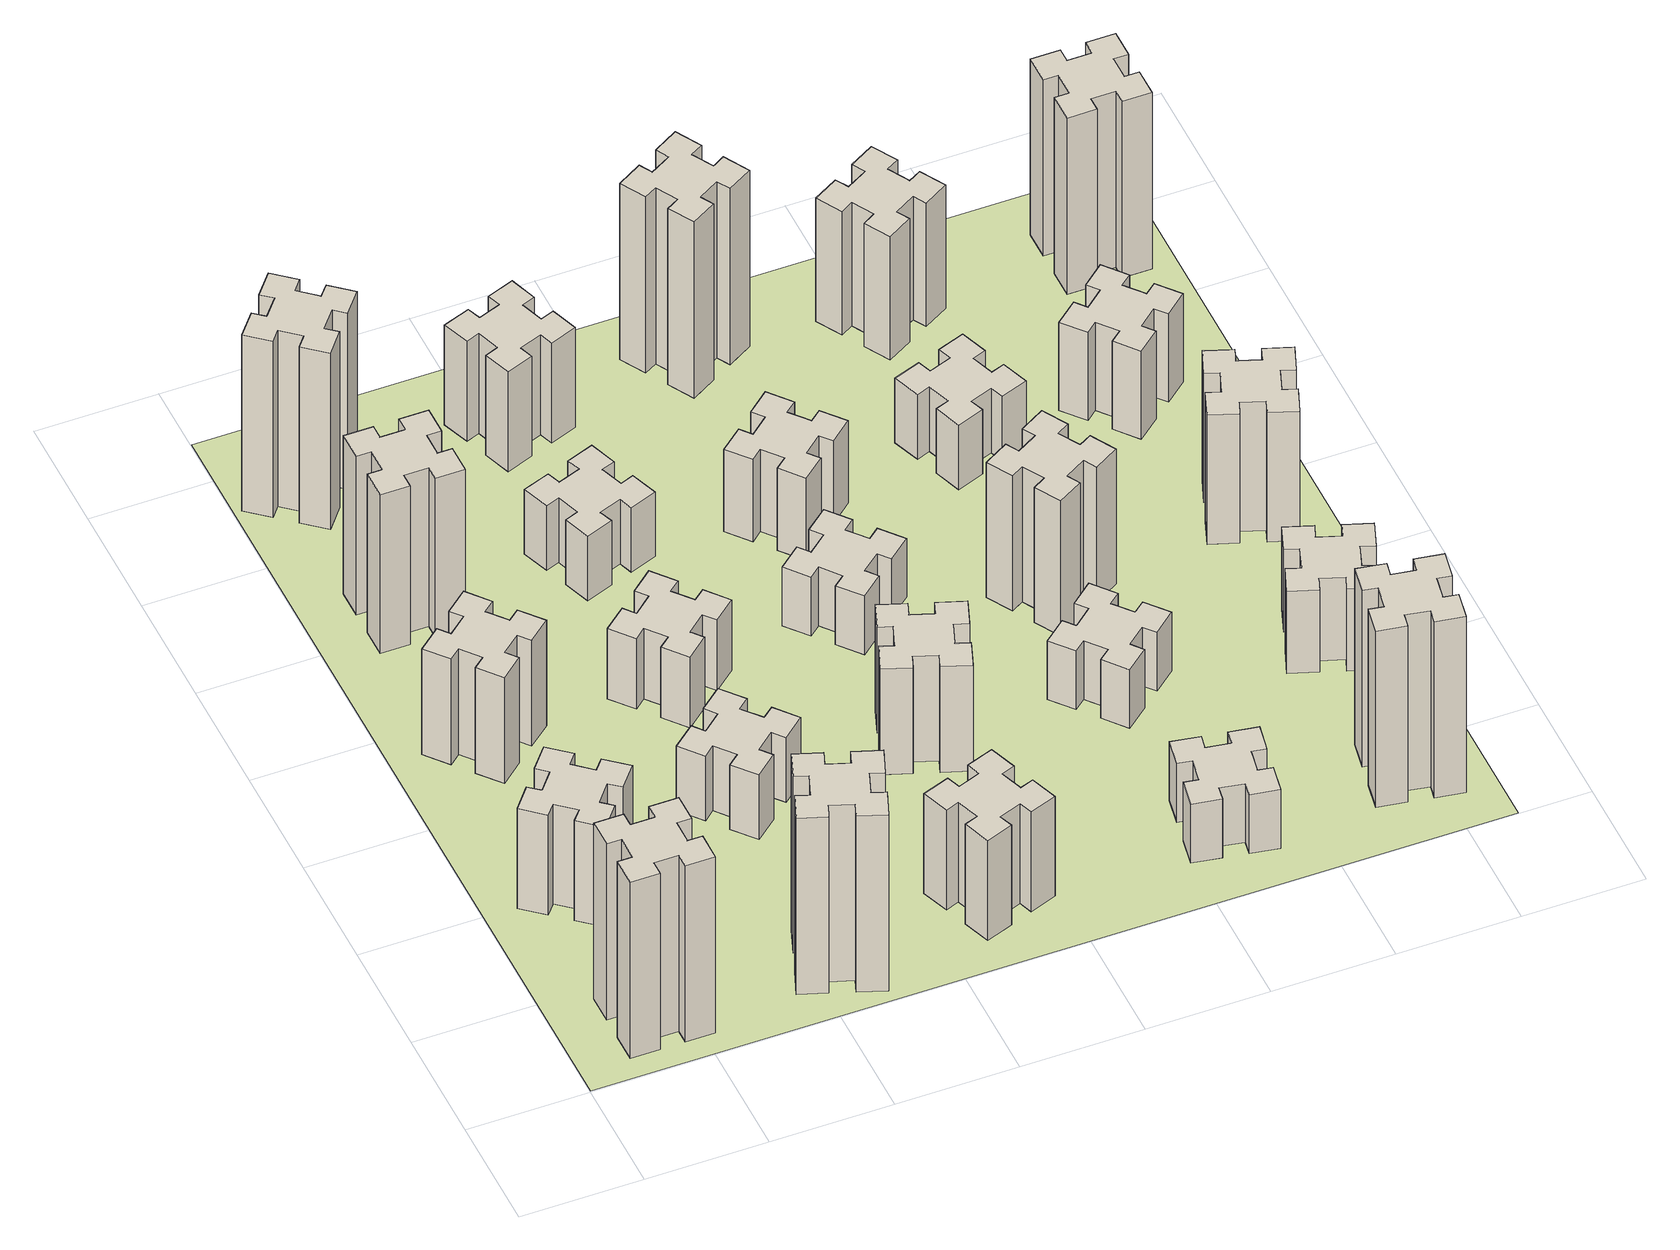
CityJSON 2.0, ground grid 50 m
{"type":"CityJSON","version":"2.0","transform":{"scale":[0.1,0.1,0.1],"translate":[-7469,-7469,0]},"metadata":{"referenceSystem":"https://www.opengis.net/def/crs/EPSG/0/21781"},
"CityObjects":{
"building1":{"type":"Building","attributes":{"class":"1000","function":"1000","usage":"1000","yearOfConstruction":2016,"roofType":"1000","measuredHeight":90,"storeysAboveGround":30,"storeysBelowGround":0},"geometry":[{"type":"Solid","lod":"1","boundaries":[[[[0,1,2,3,4,5,6,7,8,9,10,11,12,13,14,15,16,17,18,19]],[[17,16,20,21]],[[16,15,22,20]],[[15,14,23,22]],[[14,13,24,23]],[[13,12,25,24]],[[12,11,26,25]],[[11,10,27,26]],[[10,9,28,27]],[[9,8,29,28]],[[8,7,30,29]],[[7,6,31,30]],[[6,5,32,31]],[[5,4,33,32]],[[4,3,34,33]],[[3,2,35,34]],[[2,1,36,35]],[[1,0,37,36]],[[0,19,38,37]],[[19,18,39,38]],[[18,17,21,39]],[[24,25,26,27,28,29,30,31,32,33,34,35,36,37,38,39,21,20,22,23]]]]}]},
"building2":{"type":"Building","attributes":{"class":"1000","function":"1000","usage":"1000","yearOfConstruction":2016,"roofType":"1000","measuredHeight":51,"storeysAboveGround":30,"storeysBelowGround":0},"geometry":[{"type":"Solid","lod":"1","boundaries":[[[[40,41,42,43,44,45,46,47,48,49,50,51,52,53,54,55,56,57,58,59]],[[57,56,60,61]],[[56,55,62,60]],[[55,54,63,62]],[[54,53,64,63]],[[53,52,65,64]],[[52,51,66,65]],[[51,50,67,66]],[[50,49,68,67]],[[49,48,69,68]],[[48,47,70,69]],[[47,46,71,70]],[[46,45,72,71]],[[45,44,73,72]],[[44,43,74,73]],[[43,42,75,74]],[[42,41,76,75]],[[41,40,77,76]],[[40,59,78,77]],[[59,58,79,78]],[[58,57,61,79]],[[64,65,66,67,68,69,70,71,72,73,74,75,76,77,78,79,61,60,62,63]]]]}]},
"building3":{"type":"Building","attributes":{"class":"1000","function":"1000","usage":"1000","yearOfConstruction":2016,"roofType":"1000","measuredHeight":54,"storeysAboveGround":30,"storeysBelowGround":0},"geometry":[{"type":"Solid","lod":"1","boundaries":[[[[80,81,82,83,84,85,86,87,88,89,90,91,92,93,94,95,96,97,98,99]],[[97,96,100,101]],[[96,95,102,100]],[[95,94,103,102]],[[94,93,104,103]],[[93,92,105,104]],[[92,91,106,105]],[[91,90,107,106]],[[90,89,108,107]],[[89,88,109,108]],[[88,87,110,109]],[[87,86,111,110]],[[86,85,112,111]],[[85,84,113,112]],[[84,83,114,113]],[[83,82,115,114]],[[82,81,116,115]],[[81,80,117,116]],[[80,99,118,117]],[[99,98,119,118]],[[98,97,101,119]],[[104,105,106,107,108,109,110,111,112,113,114,115,116,117,118,119,101,100,102,103]]]]}]},
"building4":{"type":"Building","attributes":{"class":"1000","function":"1000","usage":"1000","yearOfConstruction":2016,"roofType":"1000","measuredHeight":81,"storeysAboveGround":30,"storeysBelowGround":0},"geometry":[{"type":"Solid","lod":"1","boundaries":[[[[120,121,122,123,124,125,126,127,128,129,130,131,132,133,134,135,136,137,138,139]],[[137,136,140,141]],[[136,135,142,140]],[[135,134,143,142]],[[134,133,144,143]],[[133,132,145,144]],[[132,131,146,145]],[[131,130,147,146]],[[130,129,148,147]],[[129,128,149,148]],[[128,127,150,149]],[[127,126,151,150]],[[126,125,152,151]],[[125,124,153,152]],[[124,123,154,153]],[[123,122,155,154]],[[122,121,156,155]],[[121,120,157,156]],[[120,139,158,157]],[[139,138,159,158]],[[138,137,141,159]],[[144,145,146,147,148,149,150,151,152,153,154,155,156,157,158,159,141,140,142,143]]]]}]},
"building5":{"type":"Building","attributes":{"class":"1000","function":"1000","usage":"1000","yearOfConstruction":2016,"roofType":"1000","measuredHeight":90,"storeysAboveGround":30,"storeysBelowGround":0},"geometry":[{"type":"Solid","lod":"1","boundaries":[[[[160,161,162,163,164,165,166,167,168,169,170,171,172,173,174,175,176,177,178,179]],[[177,176,180,181]],[[176,175,182,180]],[[175,174,183,182]],[[174,173,184,183]],[[173,172,185,184]],[[172,171,186,185]],[[171,170,187,186]],[[170,169,188,187]],[[169,168,189,188]],[[168,167,190,189]],[[167,166,191,190]],[[166,165,192,191]],[[165,164,193,192]],[[164,163,194,193]],[[163,162,195,194]],[[162,161,196,195]],[[161,160,197,196]],[[160,179,198,197]],[[179,178,199,198]],[[178,177,181,199]],[[184,185,186,187,188,189,190,191,192,193,194,195,196,197,198,199,181,180,182,183]]]]}]},
"building6":{"type":"Building","attributes":{"class":"1000","function":"1000","usage":"1000","yearOfConstruction":2016,"roofType":"1000","measuredHeight":90,"storeysAboveGround":30,"storeysBelowGround":0},"geometry":[{"type":"Solid","lod":"1","boundaries":[[[[200,201,202,203,204,205,206,207,208,209,210,211,212,213,214,215,216,217,218,219]],[[217,216,220,221]],[[216,215,222,220]],[[215,214,223,222]],[[214,213,224,223]],[[213,212,225,224]],[[212,211,226,225]],[[211,210,227,226]],[[210,209,228,227]],[[209,208,229,228]],[[208,207,230,229]],[[207,206,231,230]],[[206,205,232,231]],[[205,204,233,232]],[[204,203,234,233]],[[203,202,235,234]],[[202,201,236,235]],[[201,200,237,236]],[[200,219,238,237]],[[219,218,239,238]],[[218,217,221,239]],[[224,225,226,227,228,229,230,231,232,233,234,235,236,237,238,239,221,220,222,223]]]]}]},
"building7":{"type":"Building","attributes":{"class":"1000","function":"1000","usage":"1000","yearOfConstruction":2016,"roofType":"1000","measuredHeight":33,"storeysAboveGround":30,"storeysBelowGround":0},"geometry":[{"type":"Solid","lod":"1","boundaries":[[[[240,241,242,243,244,245,246,247,248,249,250,251,252,253,254,255,256,257,258,259]],[[257,256,260,261]],[[256,255,262,260]],[[255,254,263,262]],[[254,253,264,263]],[[253,252,265,264]],[[252,251,266,265]],[[251,250,267,266]],[[250,249,268,267]],[[249,248,269,268]],[[248,247,270,269]],[[247,246,271,270]],[[246,245,272,271]],[[245,244,273,272]],[[244,243,274,273]],[[243,242,275,274]],[[242,241,276,275]],[[241,240,277,276]],[[240,259,278,277]],[[259,258,279,278]],[[258,257,261,279]],[[264,265,266,267,268,269,270,271,272,273,274,275,276,277,278,279,261,260,262,263]]]]}]},
"building8":{"type":"Building","attributes":{"class":"1000","function":"1000","usage":"1000","yearOfConstruction":2016,"roofType":"1000","measuredHeight":36,"storeysAboveGround":30,"storeysBelowGround":0},"geometry":[{"type":"Solid","lod":"1","boundaries":[[[[280,281,282,283,284,285,286,287,288,289,290,291,292,293,294,295,296,297,298,299]],[[297,296,300,301]],[[296,295,302,300]],[[295,294,303,302]],[[294,293,304,303]],[[293,292,305,304]],[[292,291,306,305]],[[291,290,307,306]],[[290,289,308,307]],[[289,288,309,308]],[[288,287,310,309]],[[287,286,311,310]],[[286,285,312,311]],[[285,284,313,312]],[[284,283,314,313]],[[283,282,315,314]],[[282,281,316,315]],[[281,280,317,316]],[[280,299,318,317]],[[299,298,319,318]],[[298,297,301,319]],[[304,305,306,307,308,309,310,311,312,313,314,315,316,317,318,319,301,300,302,303]]]]}]},
"building9":{"type":"Building","attributes":{"class":"1000","function":"1000","usage":"1000","yearOfConstruction":2016,"roofType":"1000","measuredHeight":51,"storeysAboveGround":30,"storeysBelowGround":0},"geometry":[{"type":"Solid","lod":"1","boundaries":[[[[320,321,322,323,324,325,326,327,328,329,330,331,332,333,334,335,336,337,338,339]],[[337,336,340,341]],[[336,335,342,340]],[[335,334,343,342]],[[334,333,344,343]],[[333,332,345,344]],[[332,331,346,345]],[[331,330,347,346]],[[330,329,348,347]],[[329,328,349,348]],[[328,327,350,349]],[[327,326,351,350]],[[326,325,352,351]],[[325,324,353,352]],[[324,323,354,353]],[[323,322,355,354]],[[322,321,356,355]],[[321,320,357,356]],[[320,339,358,357]],[[339,338,359,358]],[[338,337,341,359]],[[344,345,346,347,348,349,350,351,352,353,354,355,356,357,358,359,341,340,342,343]]]]}]},
"building10":{"type":"Building","attributes":{"class":"1000","function":"1000","usage":"1000","yearOfConstruction":2016,"roofType":"1000","measuredHeight":33,"storeysAboveGround":30,"storeysBelowGround":0},"geometry":[{"type":"Solid","lod":"1","boundaries":[[[[360,361,362,363,364,365,366,367,368,369,370,371,372,373,374,375,376,377,378,379]],[[377,376,380,381]],[[376,375,382,380]],[[375,374,383,382]],[[374,373,384,383]],[[373,372,385,384]],[[372,371,386,385]],[[371,370,387,386]],[[370,369,388,387]],[[369,368,389,388]],[[368,367,390,389]],[[367,366,391,390]],[[366,365,392,391]],[[365,364,393,392]],[[364,363,394,393]],[[363,362,395,394]],[[362,361,396,395]],[[361,360,397,396]],[[360,379,398,397]],[[379,378,399,398]],[[378,377,381,399]],[[384,385,386,387,388,389,390,391,392,393,394,395,396,397,398,399,381,380,382,383]]]]}]},
"building11":{"type":"Building","attributes":{"class":"1000","function":"1000","usage":"1000","yearOfConstruction":2016,"roofType":"1000","measuredHeight":51,"storeysAboveGround":30,"storeysBelowGround":0},"geometry":[{"type":"Solid","lod":"1","boundaries":[[[[400,401,402,403,404,405,406,407,408,409,410,411,412,413,414,415,416,417,418,419]],[[417,416,420,421]],[[416,415,422,420]],[[415,414,423,422]],[[414,413,424,423]],[[413,412,425,424]],[[412,411,426,425]],[[411,410,427,426]],[[410,409,428,427]],[[409,408,429,428]],[[408,407,430,429]],[[407,406,431,430]],[[406,405,432,431]],[[405,404,433,432]],[[404,403,434,433]],[[403,402,435,434]],[[402,401,436,435]],[[401,400,437,436]],[[400,419,438,437]],[[419,418,439,438]],[[418,417,421,439]],[[424,425,426,427,428,429,430,431,432,433,434,435,436,437,438,439,421,420,422,423]]]]}]},
"building12":{"type":"Building","attributes":{"class":"1000","function":"1000","usage":"1000","yearOfConstruction":2016,"roofType":"1000","measuredHeight":54,"storeysAboveGround":30,"storeysBelowGround":0},"geometry":[{"type":"Solid","lod":"1","boundaries":[[[[440,441,442,443,444,445,446,447,448,449,450,451,452,453,454,455,456,457,458,459]],[[457,456,460,461]],[[456,455,462,460]],[[455,454,463,462]],[[454,453,464,463]],[[453,452,465,464]],[[452,451,466,465]],[[451,450,467,466]],[[450,449,468,467]],[[449,448,469,468]],[[448,447,470,469]],[[447,446,471,470]],[[446,445,472,471]],[[445,444,473,472]],[[444,443,474,473]],[[443,442,475,474]],[[442,441,476,475]],[[441,440,477,476]],[[440,459,478,477]],[[459,458,479,478]],[[458,457,461,479]],[[464,465,466,467,468,469,470,471,472,473,474,475,476,477,478,479,461,460,462,463]]]]}]},
"building13":{"type":"Building","attributes":{"class":"1000","function":"1000","usage":"1000","yearOfConstruction":2016,"roofType":"1000","measuredHeight":30,"storeysAboveGround":30,"storeysBelowGround":0},"geometry":[{"type":"Solid","lod":"1","boundaries":[[[[480,481,482,483,484,485,486,487,488,489,490,491,492,493,494,495,496,497,498,499]],[[497,496,500,501]],[[496,495,502,500]],[[495,494,503,502]],[[494,493,504,503]],[[493,492,505,504]],[[492,491,506,505]],[[491,490,507,506]],[[490,489,508,507]],[[489,488,509,508]],[[488,487,510,509]],[[487,486,511,510]],[[486,485,512,511]],[[485,484,513,512]],[[484,483,514,513]],[[483,482,515,514]],[[482,481,516,515]],[[481,480,517,516]],[[480,499,518,517]],[[499,498,519,518]],[[498,497,501,519]],[[504,505,506,507,508,509,510,511,512,513,514,515,516,517,518,519,501,500,502,503]]]]}]},
"building14":{"type":"Building","attributes":{"class":"1000","function":"1000","usage":"1000","yearOfConstruction":2016,"roofType":"1000","measuredHeight":42,"storeysAboveGround":30,"storeysBelowGround":0},"geometry":[{"type":"Solid","lod":"1","boundaries":[[[[520,521,522,523,524,525,526,527,528,529,530,531,532,533,534,535,536,537,538,539]],[[537,536,540,541]],[[536,535,542,540]],[[535,534,543,542]],[[534,533,544,543]],[[533,532,545,544]],[[532,531,546,545]],[[531,530,547,546]],[[530,529,548,547]],[[529,528,549,548]],[[528,527,550,549]],[[527,526,551,550]],[[526,525,552,551]],[[525,524,553,552]],[[524,523,554,553]],[[523,522,555,554]],[[522,521,556,555]],[[521,520,557,556]],[[520,539,558,557]],[[539,538,559,558]],[[538,537,541,559]],[[544,545,546,547,548,549,550,551,552,553,554,555,556,557,558,559,541,540,542,543]]]]}]},
"building15":{"type":"Building","attributes":{"class":"1000","function":"1000","usage":"1000","yearOfConstruction":2016,"roofType":"1000","measuredHeight":30,"storeysAboveGround":30,"storeysBelowGround":0},"geometry":[{"type":"Solid","lod":"1","boundaries":[[[[560,561,562,563,564,565,566,567,568,569,570,571,572,573,574,575,576,577,578,579]],[[577,576,580,581]],[[576,575,582,580]],[[575,574,583,582]],[[574,573,584,583]],[[573,572,585,584]],[[572,571,586,585]],[[571,570,587,586]],[[570,569,588,587]],[[569,568,589,588]],[[568,567,590,589]],[[567,566,591,590]],[[566,565,592,591]],[[565,564,593,592]],[[564,563,594,593]],[[563,562,595,594]],[[562,561,596,595]],[[561,560,597,596]],[[560,579,598,597]],[[579,578,599,598]],[[578,577,581,599]],[[584,585,586,587,588,589,590,591,592,593,594,595,596,597,598,599,581,580,582,583]]]]}]},
"building16":{"type":"Building","attributes":{"class":"1000","function":"1000","usage":"1000","yearOfConstruction":2016,"roofType":"1000","measuredHeight":90,"storeysAboveGround":30,"storeysBelowGround":0},"geometry":[{"type":"Solid","lod":"1","boundaries":[[[[600,601,602,603,604,605,606,607,608,609,610,611,612,613,614,615,616,617,618,619]],[[617,616,620,621]],[[616,615,622,620]],[[615,614,623,622]],[[614,613,624,623]],[[613,612,625,624]],[[612,611,626,625]],[[611,610,627,626]],[[610,609,628,627]],[[609,608,629,628]],[[608,607,630,629]],[[607,606,631,630]],[[606,605,632,631]],[[605,604,633,632]],[[604,603,634,633]],[[603,602,635,634]],[[602,601,636,635]],[[601,600,637,636]],[[600,619,638,637]],[[619,618,639,638]],[[618,617,621,639]],[[624,625,626,627,628,629,630,631,632,633,634,635,636,637,638,639,621,620,622,623]]]]}]},
"building17":{"type":"Building","attributes":{"class":"1000","function":"1000","usage":"1000","yearOfConstruction":2016,"roofType":"1000","measuredHeight":30,"storeysAboveGround":30,"storeysBelowGround":0},"geometry":[{"type":"Solid","lod":"1","boundaries":[[[[640,641,642,643,644,645,646,647,648,649,650,651,652,653,654,655,656,657,658,659]],[[657,656,660,661]],[[656,655,662,660]],[[655,654,663,662]],[[654,653,664,663]],[[653,652,665,664]],[[652,651,666,665]],[[651,650,667,666]],[[650,649,668,667]],[[649,648,669,668]],[[648,647,670,669]],[[647,646,671,670]],[[646,645,672,671]],[[645,644,673,672]],[[644,643,674,673]],[[643,642,675,674]],[[642,641,676,675]],[[641,640,677,676]],[[640,659,678,677]],[[659,658,679,678]],[[658,657,661,679]],[[664,665,666,667,668,669,670,671,672,673,674,675,676,677,678,679,661,660,662,663]]]]}]},
"building18":{"type":"Building","attributes":{"class":"1000","function":"1000","usage":"1000","yearOfConstruction":2016,"roofType":"1000","measuredHeight":69,"storeysAboveGround":30,"storeysBelowGround":0},"geometry":[{"type":"Solid","lod":"1","boundaries":[[[[680,681,682,683,684,685,686,687,688,689,690,691,692,693,694,695,696,697,698,699]],[[697,696,700,701]],[[696,695,702,700]],[[695,694,703,702]],[[694,693,704,703]],[[693,692,705,704]],[[692,691,706,705]],[[691,690,707,706]],[[690,689,708,707]],[[689,688,709,708]],[[688,687,710,709]],[[687,686,711,710]],[[686,685,712,711]],[[685,684,713,712]],[[684,683,714,713]],[[683,682,715,714]],[[682,681,716,715]],[[681,680,717,716]],[[680,699,718,717]],[[699,698,719,718]],[[698,697,701,719]],[[704,705,706,707,708,709,710,711,712,713,714,715,716,717,718,719,701,700,702,703]]]]}]},
"building19":{"type":"Building","attributes":{"class":"1000","function":"1000","usage":"1000","yearOfConstruction":2016,"roofType":"1000","measuredHeight":33,"storeysAboveGround":30,"storeysBelowGround":0},"geometry":[{"type":"Solid","lod":"1","boundaries":[[[[720,721,722,723,724,725,726,727,728,729,730,731,732,733,734,735,736,737,738,739]],[[737,736,740,741]],[[736,735,742,740]],[[735,734,743,742]],[[734,733,744,743]],[[733,732,745,744]],[[732,731,746,745]],[[731,730,747,746]],[[730,729,748,747]],[[729,728,749,748]],[[728,727,750,749]],[[727,726,751,750]],[[726,725,752,751]],[[725,724,753,752]],[[724,723,754,753]],[[723,722,755,754]],[[722,721,756,755]],[[721,720,757,756]],[[720,739,758,757]],[[739,738,759,758]],[[738,737,741,759]],[[744,745,746,747,748,749,750,751,752,753,754,755,756,757,758,759,741,740,742,743]]]]}]},
"building20":{"type":"Building","attributes":{"class":"1000","function":"1000","usage":"1000","yearOfConstruction":2016,"roofType":"1000","measuredHeight":90,"storeysAboveGround":30,"storeysBelowGround":0},"geometry":[{"type":"Solid","lod":"1","boundaries":[[[[760,761,762,763,764,765,766,767,768,769,770,771,772,773,774,775,776,777,778,779]],[[777,776,780,781]],[[776,775,782,780]],[[775,774,783,782]],[[774,773,784,783]],[[773,772,785,784]],[[772,771,786,785]],[[771,770,787,786]],[[770,769,788,787]],[[769,768,789,788]],[[768,767,790,789]],[[767,766,791,790]],[[766,765,792,791]],[[765,764,793,792]],[[764,763,794,793]],[[763,762,795,794]],[[762,761,796,795]],[[761,760,797,796]],[[760,779,798,797]],[[779,778,799,798]],[[778,777,781,799]],[[784,785,786,787,788,789,790,791,792,793,794,795,796,797,798,799,781,780,782,783]]]]}]},
"building21":{"type":"Building","attributes":{"class":"1000","function":"1000","usage":"1000","yearOfConstruction":2016,"roofType":"1000","measuredHeight":63,"storeysAboveGround":30,"storeysBelowGround":0},"geometry":[{"type":"Solid","lod":"1","boundaries":[[[[800,801,802,803,804,805,806,807,808,809,810,811,812,813,814,815,816,817,818,819]],[[817,816,820,821]],[[816,815,822,820]],[[815,814,823,822]],[[814,813,824,823]],[[813,812,825,824]],[[812,811,826,825]],[[811,810,827,826]],[[810,809,828,827]],[[809,808,829,828]],[[808,807,830,829]],[[807,806,831,830]],[[806,805,832,831]],[[805,804,833,832]],[[804,803,834,833]],[[803,802,835,834]],[[802,801,836,835]],[[801,800,837,836]],[[800,819,838,837]],[[819,818,839,838]],[[818,817,821,839]],[[824,825,826,827,828,829,830,831,832,833,834,835,836,837,838,839,821,820,822,823]]]]}]},
"building22":{"type":"Building","attributes":{"class":"1000","function":"1000","usage":"1000","yearOfConstruction":2016,"roofType":"1000","measuredHeight":42,"storeysAboveGround":30,"storeysBelowGround":0},"geometry":[{"type":"Solid","lod":"1","boundaries":[[[[840,841,842,843,844,845,846,847,848,849,850,851,852,853,854,855,856,857,858,859]],[[857,856,860,861]],[[856,855,862,860]],[[855,854,863,862]],[[854,853,864,863]],[[853,852,865,864]],[[852,851,866,865]],[[851,850,867,866]],[[850,849,868,867]],[[849,848,869,868]],[[848,847,870,869]],[[847,846,871,870]],[[846,845,872,871]],[[845,844,873,872]],[[844,843,874,873]],[[843,842,875,874]],[[842,841,876,875]],[[841,840,877,876]],[[840,859,878,877]],[[859,858,879,878]],[[858,857,861,879]],[[864,865,866,867,868,869,870,871,872,873,874,875,876,877,878,879,861,860,862,863]]]]}]},
"building23":{"type":"Building","attributes":{"class":"1000","function":"1000","usage":"1000","yearOfConstruction":2016,"roofType":"1000","measuredHeight":66,"storeysAboveGround":30,"storeysBelowGround":0},"geometry":[{"type":"Solid","lod":"1","boundaries":[[[[880,881,882,883,884,885,886,887,888,889,890,891,892,893,894,895,896,897,898,899]],[[897,896,900,901]],[[896,895,902,900]],[[895,894,903,902]],[[894,893,904,903]],[[893,892,905,904]],[[892,891,906,905]],[[891,890,907,906]],[[890,889,908,907]],[[889,888,909,908]],[[888,887,910,909]],[[887,886,911,910]],[[886,885,912,911]],[[885,884,913,912]],[[884,883,914,913]],[[883,882,915,914]],[[882,881,916,915]],[[881,880,917,916]],[[880,899,918,917]],[[899,898,919,918]],[[898,897,901,919]],[[904,905,906,907,908,909,910,911,912,913,914,915,916,917,918,919,901,900,902,903]]]]}]},
"building24":{"type":"Building","attributes":{"class":"1000","function":"1000","usage":"1000","yearOfConstruction":2016,"roofType":"1000","measuredHeight":45,"storeysAboveGround":30,"storeysBelowGround":0},"geometry":[{"type":"Solid","lod":"1","boundaries":[[[[920,921,922,923,924,925,926,927,928,929,930,931,932,933,934,935,936,937,938,939]],[[937,936,940,941]],[[936,935,942,940]],[[935,934,943,942]],[[934,933,944,943]],[[933,932,945,944]],[[932,931,946,945]],[[931,930,947,946]],[[930,929,948,947]],[[929,928,949,948]],[[928,927,950,949]],[[927,926,951,950]],[[926,925,952,951]],[[925,924,953,952]],[[924,923,954,953]],[[923,922,955,954]],[[922,921,956,955]],[[921,920,957,956]],[[920,939,958,957]],[[939,938,959,958]],[[938,937,941,959]],[[944,945,946,947,948,949,950,951,952,953,954,955,956,957,958,959,941,940,942,943]]]]}]},
"building25":{"type":"Building","attributes":{"class":"1000","function":"1000","usage":"1000","yearOfConstruction":2016,"roofType":"1000","measuredHeight":90,"storeysAboveGround":30,"storeysBelowGround":0},"geometry":[{"type":"Solid","lod":"1","boundaries":[[[[960,961,962,963,964,965,966,967,968,969,970,971,972,973,974,975,976,977,978,979]],[[977,976,980,981]],[[976,975,982,980]],[[975,974,983,982]],[[974,973,984,983]],[[973,972,985,984]],[[972,971,986,985]],[[971,970,987,986]],[[970,969,988,987]],[[969,968,989,988]],[[968,967,990,989]],[[967,966,991,990]],[[966,965,992,991]],[[965,964,993,992]],[[964,963,994,993]],[[963,962,995,994]],[[962,961,996,995]],[[961,960,997,996]],[[960,979,998,997]],[[979,978,999,998]],[[978,977,981,999]],[[984,985,986,987,988,989,990,991,992,993,994,995,996,997,998,999,981,980,982,983]]]]}]},
"landuse1":{"type":"LandUse","attributes":{"name":"plot1","function":"1010"},"geometry":[{"type":"MultiSurface","lod":"1","boundaries":[[[1000,1001,1002,1003]]]}]}
},
"vertices":[
[265,325,0],[265,225,0],[205,225,0],[205,105,0],[325,105,0],[325,165,0],[425,165,0],[425,105,0],[545,105,0],[545,225,0],[485,225,0],[485,325,0],[545,325,0],[545,445,0],[425,445,0],[425,385,0],[325,385,0],[325,445,0],[205,445,0],[205,325,0],[325,385,900],[325,445,900],[425,385,900],[425,445,900],[545,445,900],[545,325,900],[485,325,900],[485,225,900],[545,225,900],[545,105,900],[425,105,900],[425,165,900],[325,165,900],[325,105,900],[205,105,900],[205,225,900],[265,225,900],[265,325,900],[205,325,900],[205,445,900],
[484,1067,0],[408,1132,0],[446,1178,0],[354,1255,0],[277,1163,0],[323,1124,0],[259,1048,0],[213,1086,0],[136,994,0],[228,917,0],[266,963,0],[343,899,0],[304,853,0],[396,776,0],[473,868,0],[427,906,0],[492,983,0],[538,944,0],[615,1036,0],[523,1113,0],[492,983,510],[538,944,510],[427,906,510],[473,868,510],[396,776,510],[304,853,510],[343,899,510],[266,963,510],[228,917,510],[136,994,510],[213,1086,510],[259,1048,510],[323,1124,510],[277,1163,510],[354,1255,510],[446,1178,510],[408,1132,510],[484,1067,510],[523,1113,510],[615,1036,510],
[492,1888,0],[427,1964,0],[473,2003,0],[396,2095,0],[304,2018,0],[343,1972,0],[266,1907,0],[228,1953,0],[136,1876,0],[213,1784,0],[259,1823,0],[323,1746,0],[277,1708,0],[354,1616,0],[446,1693,0],[408,1739,0],[484,1803,0],[523,1757,0],[615,1834,0],[538,1926,0],[484,1803,540],[523,1757,540],[408,1739,540],[446,1693,540],[354,1616,540],[277,1708,540],[323,1746,540],[259,1823,540],[213,1784,540],[136,1876,540],[228,1953,540],[266,1907,540],[343,1972,540],[304,2018,540],[396,2095,540],[473,2003,540],[427,1964,540],[492,1888,540],[538,1926,540],[615,1834,540],
[485,2545,0],[485,2645,0],[545,2645,0],[545,2765,0],[425,2765,0],[425,2705,0],[325,2705,0],[325,2765,0],[205,2765,0],[205,2645,0],[265,2645,0],[265,2545,0],[205,2545,0],[205,2425,0],[325,2425,0],[325,2485,0],[425,2485,0],[425,2425,0],[545,2425,0],[545,2545,0],[425,2485,810],[425,2425,810],[325,2485,810],[325,2425,810],[205,2425,810],[205,2545,810],[265,2545,810],[265,2645,810],[205,2645,810],[205,2765,810],[325,2765,810],[325,2705,810],[425,2705,810],[425,2765,810],[545,2765,810],[545,2645,810],[485,2645,810],[485,2545,810],[545,2545,810],[545,2425,810],
[1029,360,0],[995,266,0],[939,287,0],[897,174,0],[1010,133,0],[1031,189,0],[1125,155,0],[1104,99,0],[1217,57,0],[1258,170,0],[1202,191,0],[1236,285,0],[1292,264,0],[1333,377,0],[1220,418,0],[1200,362,0],[1106,396,0],[1127,452,0],[1014,493,0],[973,380,0],[1106,396,900],[1127,452,900],[1200,362,900],[1220,418,900],[1333,377,900],[1292,264,900],[1236,285,900],[1202,191,900],[1258,170,900],[1217,57,900],[1104,99,900],[1125,155,900],[1031,189,900],[1010,133,900],[897,174,900],[939,287,900],[995,266,900],[1029,360,900],[973,380,900],[1014,493,900],
[384,3387,0],[308,3452,0],[346,3498,0],[254,3575,0],[177,3483,0],[223,3444,0],[159,3368,0],[113,3406,0],[36,3314,0],[128,3237,0],[166,3283,0],[243,3219,0],[204,3173,0],[296,3096,0],[373,3188,0],[327,3226,0],[392,3303,0],[438,3264,0],[515,3356,0],[423,3433,0],[392,3303,900],[438,3264,900],[327,3226,900],[373,3188,900],[296,3096,900],[204,3173,900],[243,3219,900],[166,3283,900],[128,3237,900],[36,3314,900],[113,3406,900],[159,3368,900],[223,3444,900],[177,3483,900],[254,3575,900],[346,3498,900],[308,3452,900],[384,3387,900],[423,3433,900],[515,3356,900],
[1083,1332,0],[1006,1267,0],[968,1313,0],[876,1236,0],[953,1144,0],[999,1183,0],[1063,1106,0],[1017,1068,0],[1094,976,0],[1186,1053,0],[1148,1099,0],[1224,1163,0],[1263,1117,0],[1355,1194,0],[1278,1286,0],[1232,1248,0],[1167,1324,0],[1213,1363,0],[1136,1455,0],[1044,1378,0],[1167,1324,330],[1213,1363,330],[1232,1248,330],[1278,1286,330],[1355,1194,330],[1263,1117,330],[1224,1163,330],[1148,1099,330],[1186,1053,330],[1094,976,330],[1017,1068,330],[1063,1106,330],[999,1183,330],[953,1144,330],[876,1236,330],[968,1313,330],[1006,1267,330],[1083,1332,330],[1044,1378,330],[1136,1455,330],
[1083,1972,0],[1006,1907,0],[968,1953,0],[876,1876,0],[953,1784,0],[999,1823,0],[1063,1746,0],[1017,1708,0],[1094,1616,0],[1186,1693,0],[1148,1739,0],[1224,1803,0],[1263,1757,0],[1355,1834,0],[1278,1926,0],[1232,1888,0],[1167,1964,0],[1213,2003,0],[1136,2095,0],[1044,2018,0],[1167,1964,360],[1213,2003,360],[1232,1888,360],[1278,1926,360],[1355,1834,360],[1263,1757,360],[1224,1803,360],[1148,1739,360],[1186,1693,360],[1094,1616,360],[1017,1708,360],[1063,1746,360],[999,1823,360],[953,1784,360],[876,1876,360],[968,1953,360],[1006,1907,360],[1083,1972,360],[1044,2018,360],[1136,2095,360],
[1765,496,0],[1671,462,0],[1650,518,0],[1537,477,0],[1579,364,0],[1635,385,0],[1669,291,0],[1613,270,0],[1654,157,0],[1767,199,0],[1746,255,0],[1840,289,0],[1860,233,0],[1973,274,0],[1932,387,0],[1876,366,0],[1842,460,0],[1898,480,0],[1857,593,0],[1744,552,0],[1842,460,510],[1898,480,510],[1876,366,510],[1932,387,510],[1973,274,510],[1860,233,510],[1840,289,510],[1746,255,510],[1767,199,510],[1654,157,510],[1613,270,510],[1669,291,510],[1635,385,510],[1579,364,510],[1537,477,510],[1650,518,510],[1671,462,510],[1765,496,510],[1744,552,510],[1857,593,510],
[1106,2475,0],[1200,2509,0],[1220,2453,0],[1333,2494,0],[1292,2607,0],[1236,2586,0],[1202,2680,0],[1258,2700,0],[1217,2813,0],[1104,2772,0],[1125,2716,0],[1031,2682,0],[1010,2738,0],[897,2697,0],[939,2584,0],[995,2605,0],[1029,2511,0],[973,2490,0],[1014,2377,0],[1127,2419,0],[1029,2511,330],[973,2490,330],[995,2605,330],[939,2584,330],[897,2697,330],[1010,2738,330],[1031,2682,330],[1125,2716,330],[1104,2772,330],[1217,2813,330],[1258,2700,330],[1202,2680,330],[1236,2586,330],[1292,2607,330],[1333,2494,330],[1220,2453,330],[1200,2509,330],[1106,2475,330],[1127,2419,330],[1014,2377,330],
[1125,3456,0],[1031,3422,0],[1010,3478,0],[897,3437,0],[939,3324,0],[995,3345,0],[1029,3251,0],[973,3230,0],[1014,3117,0],[1127,3159,0],[1106,3215,0],[1200,3249,0],[1220,3193,0],[1333,3234,0],[1292,3347,0],[1236,3326,0],[1202,3420,0],[1258,3440,0],[1217,3553,0],[1104,3512,0],[1202,3420,510],[1258,3440,510],[1236,3326,510],[1292,3347,510],[1333,3234,510],[1220,3193,510],[1200,3249,510],[1106,3215,510],[1127,3159,510],[1014,3117,510],[973,3230,510],[1029,3251,510],[995,3345,510],[939,3324,510],[897,3437,510],[1010,3478,510],[1031,3422,510],[1125,3456,510],[1104,3512,510],[1217,3553,510],
[1769,1300,0],[1735,1206,0],[1679,1227,0],[1637,1114,0],[1750,1073,0],[1771,1129,0],[1865,1095,0],[1844,1039,0],[1957,997,0],[1998,1110,0],[1942,1131,0],[1976,1225,0],[2032,1204,0],[2073,1317,0],[1960,1358,0],[1940,1302,0],[1846,1336,0],[1867,1392,0],[1754,1433,0],[1713,1320,0],[1846,1336,540],[1867,1392,540],[1940,1302,540],[1960,1358,540],[2073,1317,540],[2032,1204,540],[1976,1225,540],[1942,1131,540],[1998,1110,540],[1957,997,540],[1844,1039,540],[1865,1095,540],[1771,1129,540],[1750,1073,540],[1637,1114,540],[1679,1227,540],[1735,1206,540],[1769,1300,540],[1713,1320,540],[1754,1433,540],
[1972,1988,0],[1907,2064,0],[1953,2103,0],[1876,2195,0],[1784,2118,0],[1823,2072,0],[1746,2007,0],[1708,2053,0],[1616,1976,0],[1693,1884,0],[1739,1923,0],[1803,1846,0],[1757,1808,0],[1834,1716,0],[1926,1793,0],[1888,1839,0],[1964,1903,0],[2003,1857,0],[2095,1934,0],[2018,2026,0],[1964,1903,300],[2003,1857,300],[1888,1839,300],[1926,1793,300],[1834,1716,300],[1757,1808,300],[1803,1846,300],[1739,1923,300],[1693,1884,300],[1616,1976,300],[1708,2053,300],[1746,2007,300],[1823,2072,300],[1784,2118,300],[1876,2195,300],[1953,2103,300],[1907,2064,300],[1972,1988,300],[2018,2026,300],[2095,1934,300],
[1739,2463,0],[1803,2386,0],[1757,2348,0],[1834,2256,0],[1926,2333,0],[1888,2379,0],[1964,2443,0],[2003,2397,0],[2095,2474,0],[2018,2566,0],[1972,2528,0],[1907,2604,0],[1953,2643,0],[1876,2735,0],[1784,2658,0],[1823,2612,0],[1746,2547,0],[1708,2593,0],[1616,2516,0],[1693,2424,0],[1746,2547,420],[1708,2593,420],[1823,2612,420],[1784,2658,420],[1876,2735,420],[1953,2643,420],[1907,2604,420],[1972,2528,420],[2018,2566,420],[2095,2474,420],[2003,2397,420],[1964,2443,420],[1888,2379,420],[1926,2333,420],[1834,2256,420],[1757,2348,420],[1803,2386,420],[1739,2463,420],[1693,2424,420],[1616,2516,420],
[2596,444,0],[2578,345,0],[2519,356,0],[2498,237,0],[2617,217,0],[2627,276,0],[2725,258,0],[2715,199,0],[2833,178,0],[2854,297,0],[2795,307,0],[2812,405,0],[2871,395,0],[2892,513,0],[2774,534,0],[2764,475,0],[2665,492,0],[2676,551,0],[2557,572,0],[2537,454,0],[2665,492,300],[2676,551,300],[2764,475,300],[2774,534,300],[2892,513,300],[2871,395,300],[2812,405,300],[2795,307,300],[2854,297,300],[2833,178,300],[2715,199,300],[2725,258,300],[2627,276,300],[2617,217,300],[2498,237,300],[2519,356,300],[2578,345,300],[2596,444,300],[2537,454,300],[2557,572,300],
[1844,3556,0],[1757,3506,0],[1727,3558,0],[1623,3498,0],[1683,3394,0],[1735,3424,0],[1785,3337,0],[1733,3307,0],[1793,3203,0],[1897,3263,0],[1867,3315,0],[1954,3365,0],[1984,3313,0],[2088,3373,0],[2028,3477,0],[1976,3447,0],[1926,3534,0],[1978,3564,0],[1918,3668,0],[1814,3608,0],[1926,3534,900],[1978,3564,900],[1976,3447,900],[2028,3477,900],[2088,3373,900],[1984,3313,900],[1954,3365,900],[1867,3315,900],[1897,3263,900],[1793,3203,900],[1733,3307,900],[1785,3337,900],[1735,3424,900],[1683,3394,900],[1623,3498,900],[1727,3558,900],[1757,3506,900],[1844,3556,900],[1814,3608,900],[1918,3668,900],
[2628,1099,0],[2704,1163,0],[2743,1117,0],[2835,1194,0],[2758,1286,0],[2712,1248,0],[2647,1324,0],[2693,1363,0],[2616,1455,0],[2524,1378,0],[2563,1332,0],[2486,1267,0],[2448,1313,0],[2356,1236,0],[2433,1144,0],[2479,1183,0],[2543,1106,0],[2497,1068,0],[2574,976,0],[2666,1053,0],[2543,1106,300],[2497,1068,300],[2479,1183,300],[2433,1144,300],[2356,1236,300],[2448,1313,300],[2486,1267,300],[2563,1332,300],[2524,1378,300],[2616,1455,300],[2693,1363,300],[2647,1324,300],[2712,1248,300],[2758,1286,300],[2835,1194,300],[2743,1117,300],[2704,1163,300],[2628,1099,300],[2666,1053,300],[2574,976,300],
[2716,1767,0],[2666,1854,0],[2718,1884,0],[2658,1988,0],[2554,1928,0],[2584,1876,0],[2497,1826,0],[2467,1878,0],[2363,1818,0],[2423,1714,0],[2475,1744,0],[2525,1657,0],[2473,1627,0],[2533,1523,0],[2637,1583,0],[2607,1635,0],[2694,1685,0],[2724,1633,0],[2828,1693,0],[2768,1797,0],[2694,1685,690],[2724,1633,690],[2607,1635,690],[2637,1583,690],[2533,1523,690],[2473,1627,690],[2525,1657,690],[2475,1744,690],[2423,1714,690],[2363,1818,690],[2467,1878,690],[2497,1826,690],[2584,1876,690],[2554,1928,690],[2658,1988,690],[2718,1884,690],[2666,1854,690],[2716,1767,690],[2768,1797,690],[2828,1693,690],
[2586,2475,0],[2680,2509,0],[2700,2453,0],[2813,2494,0],[2772,2607,0],[2716,2586,0],[2682,2680,0],[2738,2700,0],[2697,2813,0],[2584,2772,0],[2605,2716,0],[2511,2682,0],[2490,2738,0],[2377,2697,0],[2419,2584,0],[2475,2605,0],[2509,2511,0],[2453,2490,0],[2494,2377,0],[2607,2419,0],[2509,2511,330],[2453,2490,330],[2475,2605,330],[2419,2584,330],[2377,2697,330],[2490,2738,330],[2511,2682,330],[2605,2716,330],[2584,2772,330],[2697,2813,330],[2738,2700,330],[2682,2680,330],[2716,2586,330],[2772,2607,330],[2813,2494,330],[2700,2453,330],[2680,2509,330],[2586,2475,330],[2607,2419,330],[2494,2377,330],
[3504,475,0],[3405,492,0],[3416,551,0],[3297,572,0],[3277,454,0],[3336,444,0],[3318,345,0],[3259,356,0],[3238,237,0],[3357,217,0],[3367,276,0],[3465,258,0],[3455,199,0],[3573,178,0],[3594,297,0],[3535,307,0],[3552,405,0],[3611,395,0],[3632,513,0],[3514,534,0],[3552,405,900],[3611,395,900],[3535,307,900],[3594,297,900],[3573,178,900],[3455,199,900],[3465,258,900],[3367,276,900],[3357,217,900],[3238,237,900],[3259,356,900],[3318,345,900],[3336,444,900],[3277,454,900],[3297,572,900],[3416,551,900],[3405,492,900],[3504,475,900],[3514,534,900],[3632,513,900],
[2716,3347,0],[2666,3434,0],[2718,3464,0],[2658,3568,0],[2554,3508,0],[2584,3456,0],[2497,3406,0],[2467,3458,0],[2363,3398,0],[2423,3294,0],[2475,3324,0],[2525,3237,0],[2473,3207,0],[2533,3103,0],[2637,3163,0],[2607,3215,0],[2694,3265,0],[2724,3213,0],[2828,3273,0],[2768,3377,0],[2694,3265,630],[2724,3213,630],[2607,3215,630],[2637,3163,630],[2533,3103,630],[2473,3207,630],[2525,3237,630],[2475,3324,630],[2423,3294,630],[2363,3398,630],[2467,3458,630],[2497,3406,630],[2584,3456,630],[2554,3508,630],[2658,3568,630],[2718,3464,630],[2666,3434,630],[2716,3347,630],[2768,3377,630],[2828,3273,630],
[3351,1029,0],[3445,995,0],[3424,939,0],[3537,897,0],[3578,1010,0],[3522,1031,0],[3556,1125,0],[3612,1104,0],[3653,1217,0],[3540,1258,0],[3520,1202,0],[3426,1236,0],[3447,1292,0],[3334,1333,0],[3293,1220,0],[3349,1200,0],[3315,1106,0],[3259,1127,0],[3217,1014,0],[3330,973,0],[3315,1106,420],[3259,1127,420],[3349,1200,420],[3293,1220,420],[3334,1333,420],[3447,1292,420],[3426,1236,420],[3520,1202,420],[3540,1258,420],[3653,1217,420],[3612,1104,420],[3556,1125,420],[3522,1031,420],[3578,1010,420],[3537,897,420],[3424,939,420],[3445,995,420],[3351,1029,420],[3330,973,420],[3217,1014,420],
[3520,1942,0],[3426,1976,0],[3447,2032,0],[3334,2073,0],[3293,1960,0],[3349,1940,0],[3315,1846,0],[3259,1867,0],[3217,1754,0],[3330,1713,0],[3351,1769,0],[3445,1735,0],[3424,1679,0],[3537,1637,0],[3578,1750,0],[3522,1771,0],[3556,1865,0],[3612,1844,0],[3653,1957,0],[3540,1998,0],[3556,1865,660],[3612,1844,660],[3522,1771,660],[3578,1750,660],[3537,1637,660],[3424,1679,660],[3445,1735,660],[3351,1769,660],[3330,1713,660],[3217,1754,660],[3259,1867,660],[3315,1846,660],[3349,1940,660],[3293,1960,660],[3334,2073,660],[3447,2032,660],[3426,1976,660],[3520,1942,660],[3540,1998,660],[3653,1957,660],
[3119,2563,0],[3183,2486,0],[3137,2448,0],[3214,2356,0],[3306,2433,0],[3268,2479,0],[3344,2543,0],[3383,2497,0],[3475,2574,0],[3398,2666,0],[3352,2628,0],[3287,2704,0],[3333,2743,0],[3256,2835,0],[3164,2758,0],[3203,2712,0],[3126,2647,0],[3088,2693,0],[2996,2616,0],[3073,2524,0],[3126,2647,450],[3088,2693,450],[3203,2712,450],[3164,2758,450],[3256,2835,450],[3333,2743,450],[3287,2704,450],[3352,2628,450],[3398,2666,450],[3475,2574,450],[3383,2497,450],[3344,2543,450],[3268,2479,450],[3306,2433,450],[3214,2356,450],[3137,2448,450],[3183,2486,450],[3119,2563,450],[3073,2524,450],[2996,2616,450],
[3385,3225,0],[3485,3225,0],[3485,3165,0],[3605,3165,0],[3605,3285,0],[3545,3285,0],[3545,3385,0],[3605,3385,0],[3605,3505,0],[3485,3505,0],[3485,3445,0],[3385,3445,0],[3385,3505,0],[3265,3505,0],[3265,3385,0],[3325,3385,0],[3325,3285,0],[3265,3285,0],[3265,3165,0],[3385,3165,0],[3325,3285,900],[3265,3285,900],[3325,3385,900],[3265,3385,900],[3265,3505,900],[3385,3505,900],[3385,3445,900],[3485,3445,900],[3485,3505,900],[3605,3505,900],[3605,3385,900],[3545,3385,900],[3545,3285,900],[3605,3285,900],[3605,3165,900],[3485,3165,900],[3485,3225,900],[3385,3225,900],[3385,3165,900],[3265,3165,900],
[5,3705,0],[3705,3705,0],[3705,5,0],[5,5,0]
]}
